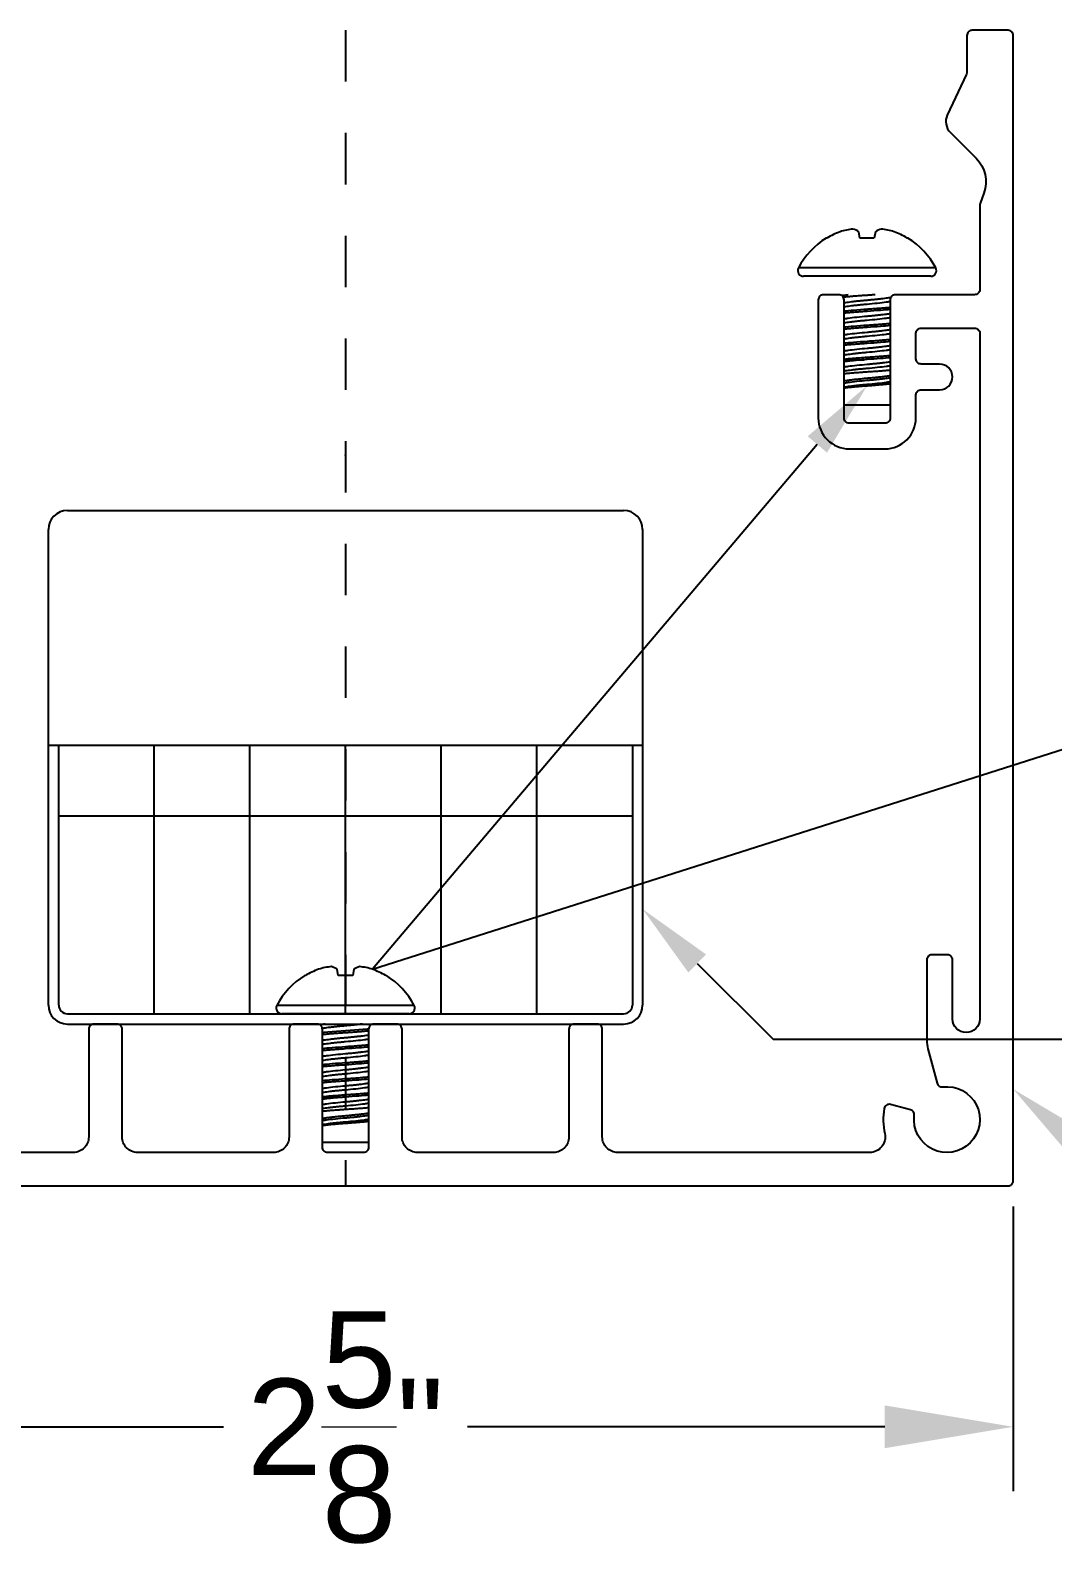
# Model space of a CAD drawing. Extents: x -2.16 to 4.91, y -0.7 to 3.49.
# Drawn here: x -0.614 to 1.377, y -0.697 to 2.25 of the extents above; entities that cross this region are included whole.
import ezdxf
from ezdxf import colors
from ezdxf.entities.mleader import LeaderData, LeaderLine
from ezdxf.math import Vec2, Vec3

# ---------------------------------------------------------------- set-up
doc = ezdxf.new("R2010")
doc.units = 0
doc.header["$LTSCALE"] = 0.5
doc.header["$MEASUREMENT"] = 0
doc.linetypes.add('PHANTOM', pattern=[0.5, 0.25, -0.05, 0.05, -0.05, 0.05, -0.05])
doc.layers.get('0').update_dxf_attribs({"color": 255, "linetype": 'CONTINUOUS'})
doc.layers.get('Defpoints').update_dxf_attribs({"linetype": 'CONTINUOUS'})
doc.layers.add('Construction', color=60, linetype='PHANTOM', plot=False)
doc.layers.add('CUST DWG', color=60, linetype='CONTINUOUS', lineweight=20)
for name, color, linetype in [('Driver', 210, 'CONTINUOUS'), ('FAB DWG', 221, 'CONTINUOUS'), ('Hardware', 242, 'CONTINUOUS'), ('Housing', 150, 'CONTINUOUS')]:
    doc.layers.add(name, color=color, linetype=linetype)
doc.styles.get("Standard").update_dxf_attribs({"font": 'arial.ttf'})
doc.dimstyles.get("Standard").update_dxf_attribs({"dimtxt": 0.18, "dimasz": 0.18, "dimexe": 0.18, "dimexo": 0.0625, "dimgap": 0.09, "dimtad": 0, "dimtih": 1, "dimtoh": 1, "dimdec": 4, "dimzin": 0, "dimdsep": 46, "dimtxsty": 'Standard', "dimcen": 0.09, "dimadec": 0, "dimazin": 0, "dimtfac": 1, "dimtdec": 4, "dimtofl": 0, "dimtmove": 0, "dimatfit": 3, "dimfxl": 1, "dimtolj": 1, "dimtzin": 0, "dimarcsym": 0})

# ---------------------------------------------------------------- blocks, each defined once
blk = doc.blocks.new('*D1')
at = {"layer": 'CUST DWG', "color": 0, "lineweight": -2, "transparency": 16777216}
for p, q in [((-1.3, -0.0398), (-1.3, -0.594)), ((1.3, -0.0398), (1.3, -0.594)), ((-1.05, -0.469), (-0.2378, -0.469)), ((1.05, -0.469), (0.2378, -0.469))]:
    blk.add_line(p, q, dxfattribs=at)
at = {"layer": 'CUST DWG', "color": 0, "transparency": 16777216}
for points in [[(-1.05, -0.4273), (-1.05, -0.5106), (-1.3, -0.469)], [(1.05, -0.4273), (1.05, -0.5106), (1.3, -0.469)]]:
    blk.add_solid(points, dxfattribs=at)
at = {"layer": 'Defpoints', "color": 0, "transparency": 16777216}
for p in [(-1.3, 0.0102), (1.3, 0.0102), (1.3, -0.469)]:
    blk.add_point(p, dxfattribs=at)
at = {"layer": 'CUST DWG', "color": 0, "transparency": 16777216, "insert": (0, -0.469), "char_height": 0.1875, "attachment_point": 5}
blk.add_mtext('\\A1;2{\\H1x;\\S5/8;}"', dxfattribs=at)

msp = doc.modelspace()

# ---------------------------------------------------------------- linework, layer by layer
at = {"ltscale": 0.5, "transparency": 16777216}
msp.add_point((0, 1.42267), dxfattribs=at)
at = {"layer": 'Construction', "ltscale": 0.5, "transparency": 16777216}
msp.add_line((0, 2.25025), (0, 0.00025), dxfattribs=at)
at = {"layer": 'Driver', "transparency": 16777216}
for p, q in [((-0.5415, 1.31525), (0.5415, 1.31525)), ((-0.5785, 0.35225), (-0.5785, 1.27825)), ((0.5785, 1.27825), (0.5785, 0.35225)), ((-0.5785, 0.85855), (0.5785, 0.85855)), ((-0.5585, 0.35225), (-0.5585, 0.85855)), ((-0.3724, 0.33525), (-0.3724, 0.85855)), ((-0.1862, 0.33525), (-0.1862, 0.85855)), ((0, 0.33525), (0, 0.85855)), ((0.1862, 0.33525), (0.1862, 0.85855)), ((0.3724, 0.33525), (0.3724, 0.85855)), ((0.5585, 0.85855), (0.5585, 0.35225)), ((-0.5585, 0.72055), (0.5585, 0.72055)), ((-0.5415, 0.33525), (0.5415, 0.33525)), ((-0.5415, 0.31525), (0.5415, 0.31525))]:
    msp.add_line(p, q, dxfattribs=at)
for centre, radius, start, end in [((-0.5415, 1.27825), 0.037, 90, 180), ((0.5415, 1.27825), 0.037, 0, 90), ((-0.5415, 0.35225), 0.037, 180, 270), ((-0.5415, 0.35225), 0.017, 180, 270), ((0.5415, 0.35225), 0.037, 270, 0), ((0.5415, 0.35225), 0.017, 270, 0)]:
    msp.add_arc(centre, radius, start, end, dxfattribs=at)
at = {"layer": 'Hardware', "linetype": 'Continuous', "lineweight": 25, "transparency": 16777216}
for p, q in [((1.00161, 1.84565), (0.99946, 1.85782)), ((1.03179, 1.85782), (1.02964, 1.84565)), ((0.93741, 1.84565), (0.93616, 1.84565)), ((1.02964, 1.84565), (1.00161, 1.84565)), ((1.09509, 1.84565), (1.09384, 1.84565)), ((1.14936, 1.78741), (0.88189, 1.78741)), ((1.13959, 1.77125), (0.89166, 1.77125)), ((0.97062, 1.60875), (1.00979, 1.60875)), ((0.97062, 1.52125), (1.06062, 1.52125)), ((-0.01402, 0.40965), (-0.01616, 0.42182)), ((0.01616, 0.42182), (0.01402, 0.40965)), ((-0.07822, 0.40965), (-0.07946, 0.40965)), ((0.01402, 0.40965), (-0.01402, 0.40965)), ((0.07946, 0.40965), (0.07822, 0.40965)), ((0.13374, 0.35141), (-0.13374, 0.35141)), ((0.12396, 0.33525), (-0.12396, 0.33525)), ((-0.045, 0.17275), (-0.00583, 0.17275)), ((-0.045, 0.08525), (0.045, 0.08525))]:
    msp.add_line(p, q, dxfattribs=at)
at = {"layer": 'Hardware', "linetype": 'Continuous', "lineweight": 25, "transparency": 16777216, "flags": 128}
for points in [[(0.979, 1.73525), (0.97346, 1.73474), (0.96661, 1.73407), (0.96555, 1.73395)], [(0.04501, 0.30562), (0.04216, 0.30534), (0.0345, 0.30465), (0.02622, 0.30395), (0.01755, 0.30328), (0.00874, 0.30263), (0, 0.30204), (-0.00874, 0.30145), (-0.01755, 0.30081), (-0.02622, 0.30013), (-0.0345, 0.29944), (-0.04216, 0.29874), (-0.045, 0.29846)]]:
    msp.add_lwpolyline(points, dxfattribs=at)
at = {"layer": 'Hardware', "linetype": 'Continuous', "lineweight": 25, "transparency": 16777216}
for centre, radius, start, end in [((1.01525, 1.71532), 0.15181, 110.1727, 120.84939), ((1.00142, 1.73741), 0.12642, 96.0768, 107.74085), ((0.97879, 1.82823), 0.0361, 55.05902, 75.15367), ((1.05246, 1.82823), 0.0361, 104.84633, 124.94098), ((1.02983, 1.73741), 0.12642, 72.25915, 83.9232), ((1.016, 1.71532), 0.15181, 59.15061, 69.8273), ((1.01562, 1.7172), 0.15105, 121.74209, 152.29992), ((1.01562, 1.7172), 0.15105, 27.70008, 58.25791), ((0.89166, 1.78228), 0.01104, 152.29992, 270), ((1.13959, 1.78228), 0.01104, 270, 27.70008), ((-0.00037, 0.27932), 0.15181, 110.1727, 120.84939), ((-0.0142, 0.30141), 0.12642, 96.0768, 107.74085), ((-0.03684, 0.39223), 0.0361, 55.05902, 75.15367), ((0.03684, 0.39223), 0.0361, 104.84633, 124.94098), ((0.0142, 0.30141), 0.12642, 72.25915, 83.9232), ((0.00037, 0.27932), 0.15181, 59.15061, 69.8273), ((0, 0.2812), 0.15105, 121.74209, 152.29992), ((0, 0.2812), 0.15105, 27.70008, 58.25791), ((-0.12396, 0.34628), 0.01104, 152.29992, 270), ((0.12396, 0.34628), 0.01104, 270, 27.70008)]:
    msp.add_arc(centre, radius, start, end, dxfattribs=at)
for points, knots in [([(1.03153, 1.73525), (1.02916, 1.73507), (1.02389, 1.73469), (1.01562, 1.73414), (1.00679, 1.73355), (0.99797, 1.7329), (0.9893, 1.73223), (0.98102, 1.73153), (0.97435, 1.73093), (0.97056, 1.73056), (0.96918, 1.73042)], [0.40924848, 0.40924848, 0.40924848, 0.40924848, 0.44153543, 0.48034854, 0.51916164, 0.55899839, 0.59954837, 0.64046472, 0.68138106, 0.70616109, 0.70616109, 0.70616109, 0.70616109]), ([(1.0617, 1.72976), (1.06139, 1.7297), (1.06001, 1.72944), (1.05715, 1.72899), (1.0524, 1.7283), (1.04645, 1.72753), (1.03933, 1.7267), (1.03163, 1.72587), (1.02366, 1.72508), (1.01562, 1.72437), (1.00759, 1.72366), (0.99962, 1.72287), (0.99192, 1.72205), (0.9848, 1.72121), (0.97852, 1.7204), (0.97387, 1.71972), (0.97147, 1.71933), (0.97062, 1.71918)], [0.10649482, 0.10649482, 0.10649482, 0.10649482, 0.11947315, 0.16216405, 0.20598935, 0.25957326, 0.31362556, 0.36744263, 0.4203392, 0.47169951, 0.52305982, 0.57595639, 0.62977346, 0.68382576, 0.73740967, 0.78985787, 0.82250496, 0.82250496, 0.82250496, 0.82250496]), ([(1.01562, 1.71656), (1.01297, 1.71632), (1.00759, 1.71584), (0.99962, 1.71506), (0.99192, 1.71423), (0.9848, 1.7134), (0.97852, 1.71258), (0.97387, 1.7119), (0.97148, 1.71152), (0.97062, 1.71137)], [0, 0, 0, 0, 0.10888429, 0.22102547, 0.33511811, 0.44970944, 0.56330778, 0.67449842, 0.74387232, 0.74387232, 0.74387232, 0.74387232]), ([(1.06062, 1.72175), (1.06011, 1.72166), (1.05957, 1.72157), (1.05717, 1.72118), (1.05504, 1.72086), (1.0478, 1.71987), (1.04184, 1.71916), (1.02899, 1.71778), (1.02214, 1.71712), (1.01562, 1.71656)], [0.33618841, 0.33618841, 0.33618841, 0.33618841, 0.375, 0.375, 0.5, 0.5, 0.75, 0.75, 1, 1, 1, 1]), ([(1.06062, 1.71036), (1.0597, 1.71027), (1.05637, 1.70995), (1.05023, 1.7094), (1.04195, 1.7087), (1.03328, 1.70803), (1.02446, 1.70738), (1.01855, 1.70699), (1.01562, 1.70679)], [0.58190165, 0.58190165, 0.58190165, 0.58190165, 0.6131397, 0.69187775, 0.7706158, 0.84864883, 0.92530935, 1, 1, 1, 1]), ([(1.01562, 1.70679), (1.007, 1.70623), (0.99792, 1.70557), (0.9826, 1.70433), (0.97619, 1.70376), (0.97062, 1.70322)], [0, 0, 0, 0, 0.25, 0.25, 0.44994078, 0.44994078, 0.44994078, 0.44994078]), ([(1.01562, 1.70289), (1.0127, 1.70269), (1.00679, 1.7023), (0.99797, 1.70165), (0.9893, 1.70098), (0.98102, 1.70028), (0.97488, 1.69973), (0.97155, 1.69941), (0.97062, 1.69931)], [0, 0, 0, 0, 0.07469065, 0.15135117, 0.2293842, 0.30812225, 0.3868603, 0.41809835, 0.41809835, 0.41809835, 0.41809835]), ([(1.01562, 1.69312), (1.00911, 1.69256), (1.00226, 1.6919), (0.98941, 1.69052), (0.98345, 1.68981), (0.97621, 1.68881), (0.97408, 1.6885), (0.97168, 1.68811), (0.97114, 1.68802), (0.97062, 1.68793)], [0, 0, 0, 0, 0.25, 0.25, 0.5, 0.5, 0.625, 0.625, 0.66381159, 0.66381159, 0.66381159, 0.66381159]), ([(1.01562, 1.68531), (1.01297, 1.68507), (1.00759, 1.68459), (0.99962, 1.68381), (0.99192, 1.68298), (0.9848, 1.68215), (0.97852, 1.68133), (0.97387, 1.68065), (0.97148, 1.68027), (0.97062, 1.68012)], [0, 0, 0, 0, 0.10888429, 0.22102547, 0.33511811, 0.44970944, 0.56330778, 0.67449842, 0.74387232, 0.74387232, 0.74387232, 0.74387232]), ([(1.06062, 1.70646), (1.05506, 1.70591), (1.04865, 1.70535), (1.03333, 1.70411), (1.02425, 1.70345), (1.01562, 1.70289)], [0.55005922, 0.55005922, 0.55005922, 0.55005922, 0.75, 0.75, 1, 1, 1, 1]), ([(1.06062, 1.69831), (1.05955, 1.69812), (1.0571, 1.69773), (1.0524, 1.69705), (1.04645, 1.69628), (1.03933, 1.69545), (1.03163, 1.69462), (1.02366, 1.69383), (1.01828, 1.69336), (1.01562, 1.69312)], [0.25621606, 0.25621606, 0.25621606, 0.25621606, 0.34378676, 0.43669614, 0.55029369, 0.66488422, 0.77897607, 0.89111647, 1, 1, 1, 1]), ([(1.06062, 1.6905), (1.06011, 1.69041), (1.05957, 1.69032), (1.05717, 1.68993), (1.05504, 1.68961), (1.0478, 1.68862), (1.04184, 1.68791), (1.02899, 1.68653), (1.02214, 1.68587), (1.01562, 1.68531)], [0.33618841, 0.33618841, 0.33618841, 0.33618841, 0.375, 0.375, 0.5, 0.5, 0.75, 0.75, 1, 1, 1, 1]), ([(1.01562, 1.67554), (1.007, 1.67498), (0.99792, 1.67432), (0.9826, 1.67308), (0.97619, 1.67251), (0.97062, 1.67197)], [0, 0, 0, 0, 0.25, 0.25, 0.44994078, 0.44994078, 0.44994078, 0.44994078]), ([(1.01562, 1.67164), (1.0127, 1.67144), (1.00679, 1.67105), (0.99797, 1.6704), (0.9893, 1.66973), (0.98102, 1.66903), (0.97488, 1.66848), (0.97155, 1.66816), (0.97062, 1.66806)], [0, 0, 0, 0, 0.07469065, 0.15135117, 0.2293842, 0.30812225, 0.3868603, 0.41809835, 0.41809835, 0.41809835, 0.41809835]), ([(1.01562, 1.66187), (1.00911, 1.66131), (1.00226, 1.66065), (0.98941, 1.65927), (0.98345, 1.65856), (0.97621, 1.65756), (0.97408, 1.65725), (0.97168, 1.65686), (0.97114, 1.65677), (0.97062, 1.65668)], [0, 0, 0, 0, 0.25, 0.25, 0.5, 0.5, 0.625, 0.625, 0.66381159, 0.66381159, 0.66381159, 0.66381159]), ([(1.01562, 1.65406), (1.01297, 1.65382), (1.00759, 1.65334), (0.99962, 1.65256), (0.99192, 1.65173), (0.9848, 1.6509), (0.97852, 1.65008), (0.97387, 1.6494), (0.97148, 1.64902), (0.97062, 1.64887)], [0, 0, 0, 0, 0.10888429, 0.22102547, 0.33511811, 0.44970944, 0.56330778, 0.67449842, 0.74387232, 0.74387232, 0.74387232, 0.74387232]), ([(1.06062, 1.67911), (1.0597, 1.67902), (1.05637, 1.6787), (1.05023, 1.67815), (1.04195, 1.67745), (1.03328, 1.67678), (1.02446, 1.67613), (1.01855, 1.67574), (1.01562, 1.67554)], [0.58190165, 0.58190165, 0.58190165, 0.58190165, 0.6131397, 0.69187775, 0.7706158, 0.84864883, 0.92530935, 1, 1, 1, 1]), ([(1.06062, 1.67521), (1.05506, 1.67466), (1.04865, 1.6741), (1.03333, 1.67286), (1.02425, 1.6722), (1.01562, 1.67164)], [0.55005922, 0.55005922, 0.55005922, 0.55005922, 0.75, 0.75, 1, 1, 1, 1]), ([(1.06062, 1.66706), (1.05955, 1.66687), (1.0571, 1.66648), (1.0524, 1.6658), (1.04645, 1.66503), (1.03933, 1.6642), (1.03163, 1.66337), (1.02366, 1.66258), (1.01828, 1.66211), (1.01562, 1.66187)], [0.25621606, 0.25621606, 0.25621606, 0.25621606, 0.34378676, 0.43669614, 0.55029369, 0.66488422, 0.77897607, 0.89111647, 1, 1, 1, 1]), ([(1.06062, 1.65925), (1.06011, 1.65916), (1.05957, 1.65907), (1.05717, 1.65868), (1.05504, 1.65836), (1.0478, 1.65737), (1.04184, 1.65666), (1.02899, 1.65528), (1.02214, 1.65462), (1.01562, 1.65406)], [0.33618841, 0.33618841, 0.33618841, 0.33618841, 0.375, 0.375, 0.5, 0.5, 0.75, 0.75, 1, 1, 1, 1]), ([(1.01562, 1.64429), (1.007, 1.64373), (0.99792, 1.64307), (0.9826, 1.64183), (0.97619, 1.64126), (0.97062, 1.64072)], [0, 0, 0, 0, 0.25, 0.25, 0.44994078, 0.44994078, 0.44994078, 0.44994078]), ([(1.01562, 1.64039), (1.0127, 1.64019), (1.00679, 1.6398), (0.99797, 1.63915), (0.9893, 1.63848), (0.98102, 1.63778), (0.97488, 1.63723), (0.97155, 1.63691), (0.97062, 1.63681)], [0, 0, 0, 0, 0.07469065, 0.15135117, 0.2293842, 0.30812225, 0.3868603, 0.41809835, 0.41809835, 0.41809835, 0.41809835]), ([(1.01562, 1.63062), (1.00911, 1.63006), (1.00226, 1.6294), (0.98941, 1.62802), (0.98345, 1.62731), (0.97621, 1.62631), (0.97408, 1.626), (0.97168, 1.62561), (0.97114, 1.62552), (0.97062, 1.62543)], [0, 0, 0, 0, 0.25, 0.25, 0.5, 0.5, 0.625, 0.625, 0.66381159, 0.66381159, 0.66381159, 0.66381159]), ([(1.01562, 1.62281), (1.01297, 1.62257), (1.00759, 1.62209), (0.99962, 1.62131), (0.99192, 1.62048), (0.9848, 1.61965), (0.97852, 1.61883), (0.97387, 1.61815), (0.97148, 1.61777), (0.97062, 1.61762)], [0, 0, 0, 0, 0.10888429, 0.22102547, 0.33511811, 0.44970944, 0.56330778, 0.67449842, 0.74387232, 0.74387232, 0.74387232, 0.74387232]), ([(1.06062, 1.64786), (1.0597, 1.64777), (1.05637, 1.64745), (1.05023, 1.6469), (1.04195, 1.6462), (1.03328, 1.64553), (1.02446, 1.64488), (1.01855, 1.64449), (1.01562, 1.64429)], [0.58190165, 0.58190165, 0.58190165, 0.58190165, 0.6131397, 0.69187775, 0.7706158, 0.84864883, 0.92530935, 1, 1, 1, 1]), ([(1.06062, 1.64396), (1.05506, 1.64341), (1.04865, 1.64285), (1.03333, 1.64161), (1.02425, 1.64095), (1.01562, 1.64039)], [0.55005922, 0.55005922, 0.55005922, 0.55005922, 0.75, 0.75, 1, 1, 1, 1]), ([(1.06062, 1.63581), (1.05955, 1.63562), (1.0571, 1.63523), (1.0524, 1.63455), (1.04645, 1.63378), (1.03933, 1.63295), (1.03163, 1.63212), (1.02366, 1.63133), (1.01828, 1.63086), (1.01562, 1.63062)], [0.25621606, 0.25621606, 0.25621606, 0.25621606, 0.34378676, 0.43669614, 0.55029369, 0.66488422, 0.77897607, 0.89111647, 1, 1, 1, 1]), ([(1.06062, 1.628), (1.06011, 1.62791), (1.05957, 1.62782), (1.05717, 1.62743), (1.05504, 1.62711), (1.0478, 1.62612), (1.04184, 1.62541), (1.02899, 1.62403), (1.02214, 1.62337), (1.01562, 1.62281)], [0.33618841, 0.33618841, 0.33618841, 0.33618841, 0.375, 0.375, 0.5, 0.5, 0.75, 0.75, 1, 1, 1, 1]), ([(1.01562, 1.61304), (1.00629, 1.61243), (0.99642, 1.61171), (0.98128, 1.61047), (0.97562, 1.60996), (0.97062, 1.60947)], [0, 0, 0, 0, 0.5, 0.5, 0.83165189, 0.83165189, 0.83165189, 0.83165189]), ([(1.00979, 1.60875), (1.00799, 1.6086), (1.00437, 1.6083), (0.999, 1.60783), (0.99369, 1.60735), (0.98847, 1.60685), (0.98342, 1.60634), (0.97853, 1.60583), (0.97427, 1.60535), (0.97169, 1.60505), (0.97062, 1.60492)], [0, 0, 0, 0, 0.04974812, 0.09949631, 0.15056814, 0.20164002, 0.25351964, 0.30539927, 0.35878298, 0.39858523, 0.39858523, 0.39858523, 0.39858523]), ([(1.01562, 1.59937), (1.00911, 1.59881), (1.00226, 1.59815), (0.98941, 1.59677), (0.98345, 1.59606), (0.97621, 1.59506), (0.97408, 1.59475), (0.97168, 1.59436), (0.97114, 1.59427), (0.97062, 1.59418)], [0, 0, 0, 0, 0.25, 0.25, 0.5, 0.5, 0.625, 0.625, 0.66381159, 0.66381159, 0.66381159, 0.66381159]), ([(1.01562, 1.59156), (1.01297, 1.59132), (1.00759, 1.59084), (0.99962, 1.59006), (0.99192, 1.58923), (0.9848, 1.5884), (0.97852, 1.58758), (0.97387, 1.5869), (0.97148, 1.58652), (0.97062, 1.58637)], [0, 0, 0, 0, 0.108892, 0.22104113, 0.33514185, 0.44974129, 0.56334768, 0.6745462, 0.74392519, 0.74392519, 0.74392519, 0.74392519]), ([(1.06062, 1.61661), (1.0597, 1.61652), (1.05637, 1.6162), (1.05023, 1.61565), (1.04195, 1.61495), (1.03328, 1.61428), (1.02446, 1.61363), (1.01855, 1.61324), (1.01562, 1.61304)], [0.58190165, 0.58190165, 0.58190165, 0.58190165, 0.6131397, 0.69187775, 0.7706158, 0.84864883, 0.92530935, 1, 1, 1, 1]), ([(1.06062, 1.61271), (1.05506, 1.61216), (1.04865, 1.6116), (1.03333, 1.61036), (1.02425, 1.6097), (1.01562, 1.60914)], [0.55005922, 0.55005922, 0.55005922, 0.55005922, 0.75, 0.75, 1, 1, 1, 1]), ([(1.06062, 1.60456), (1.05955, 1.60437), (1.0571, 1.60398), (1.0524, 1.6033), (1.04645, 1.60253), (1.03933, 1.6017), (1.03163, 1.60087), (1.02366, 1.60008), (1.01828, 1.59961), (1.01562, 1.59937)], [0.25621606, 0.25621606, 0.25621606, 0.25621606, 0.34378676, 0.43669614, 0.55029369, 0.66488422, 0.77897607, 0.89111647, 1, 1, 1, 1]), ([(1.06062, 1.59675), (1.06011, 1.59666), (1.05957, 1.59657), (1.05717, 1.59618), (1.05504, 1.59586), (1.0478, 1.59487), (1.04184, 1.59416), (1.02899, 1.59278), (1.02214, 1.59212), (1.01562, 1.59156)], [0.33618841, 0.33618841, 0.33618841, 0.33618841, 0.375, 0.375, 0.5, 0.5, 0.75, 0.75, 1, 1, 1, 1]), ([(0.97062, 1.58179), (0.97169, 1.5819), (0.97402, 1.58214), (0.97788, 1.5825), (0.98212, 1.58288), (0.98658, 1.58326), (0.99127, 1.58364), (0.99619, 1.58402), (1.0019, 1.58443), (1.00839, 1.58488), (1.0132, 1.58519), (1.01562, 1.58534)], [0.47841806, 0.47841806, 0.47841806, 0.47841806, 0.52699168, 0.58115929, 0.63532691, 0.68861975, 0.74191258, 0.79675308, 0.85159355, 0.92529749, 1, 1, 1, 1]), ([(1.01562, 1.57236), (1.014, 1.57222), (1.01074, 1.57192), (1.00585, 1.57145), (1.001, 1.57096), (0.99627, 1.57045), (0.99172, 1.56994), (0.98736, 1.56943), (0.98316, 1.56891), (0.97921, 1.56838), (0.97557, 1.56787), (0.97275, 1.56745), (0.97117, 1.5672), (0.97062, 1.56711)], [0, 0, 0, 0, 0.04868219, 0.09736448, 0.14745941, 0.19755443, 0.24627158, 0.29498877, 0.34511525, 0.39524173, 0.44405784, 0.4928739, 0.51931154, 0.51931154, 0.51931154, 0.51931154]), ([(1.01562, 1.56812), (1.00911, 1.56756), (1.00226, 1.5669), (0.98941, 1.56552), (0.98345, 1.56481), (0.97621, 1.56381), (0.97408, 1.5635), (0.97168, 1.56311), (0.97114, 1.56302), (0.97062, 1.56293)], [0, 0, 0, 0, 0.25, 0.25, 0.5, 0.5, 0.625, 0.625, 0.66381159, 0.66381159, 0.66381159, 0.66381159]), ([(1.01562, 1.58534), (1.01739, 1.58546), (1.02091, 1.58568), (1.02622, 1.58603), (1.0315, 1.5864), (1.03669, 1.58677), (1.04168, 1.58715), (1.04649, 1.58753), (1.05114, 1.58792), (1.05554, 1.5883), (1.05864, 1.58858), (1.06028, 1.58873), (1.06062, 1.58877)], [0, 0, 0, 0, 0.04842789, 0.09685583, 0.14668985, 0.1965239, 0.24496897, 0.29341405, 0.34326421, 0.39311436, 0.44159715, 0.45490075, 0.45490075, 0.45490075, 0.45490075]), ([(1.06062, 1.57731), (1.05953, 1.57716), (1.05719, 1.57684), (1.05337, 1.57635), (1.04918, 1.57584), (1.04471, 1.57531), (1.04004, 1.57479), (1.03526, 1.57427), (1.03035, 1.57377), (1.0253, 1.57326), (1.02036, 1.57279), (1.01713, 1.5725), (1.01562, 1.57236)], [0.47364794, 0.47364794, 0.47364794, 0.47364794, 0.52338167, 0.57634471, 0.62930781, 0.68381802, 0.73832823, 0.79115496, 0.84398164, 0.89834496, 0.95270818, 1, 1, 1, 1]), ([(1.06062, 1.57331), (1.05955, 1.57312), (1.0571, 1.57273), (1.0524, 1.57205), (1.04645, 1.57128), (1.03933, 1.57045), (1.03163, 1.56962), (1.02366, 1.56883), (1.01828, 1.56836), (1.01562, 1.56812)], [0.25621606, 0.25621606, 0.25621606, 0.25621606, 0.34378676, 0.43669614, 0.55029369, 0.66488422, 0.77897607, 0.89111647, 1, 1, 1, 1]), ([(1.06062, 1.5655), (1.06011, 1.56541), (1.05957, 1.56532), (1.05717, 1.56493), (1.05504, 1.56461), (1.0478, 1.56362), (1.04184, 1.56291), (1.02899, 1.56153), (1.02214, 1.56087), (1.01562, 1.56031)], [0.33618841, 0.33618841, 0.33618841, 0.33618841, 0.375, 0.375, 0.5, 0.5, 0.75, 0.75, 1, 1, 1, 1]), ([(1.01562, 1.55821), (1.01719, 1.55832), (1.02032, 1.55855), (1.02503, 1.5589), (1.02973, 1.55927), (1.03433, 1.55964), (1.03877, 1.56002), (1.04305, 1.5604), (1.04718, 1.56079), (1.05109, 1.56117), (1.05472, 1.56154), (1.05789, 1.56188), (1.05979, 1.5621), (1.06062, 1.5622)], [0, 0, 0, 0, 0.04794539, 0.09589085, 0.14522835, 0.19456589, 0.24252944, 0.290493, 0.3398471, 0.38920119, 0.43721148, 0.48522174, 0.52633877, 0.52633877, 0.52633877, 0.52633877]), ([(1.01562, 1.56031), (1.01297, 1.56007), (1.00759, 1.55959), (0.99962, 1.55881), (0.99192, 1.55798), (0.9848, 1.55715), (0.97852, 1.55633), (0.97387, 1.55565), (0.97148, 1.55527), (0.97062, 1.55512)], [0, 0, 0, 0, 0.10889728, 0.22105186, 0.33515812, 0.44976312, 0.56337503, 0.67457894, 0.74396143, 0.74396143, 0.74396143, 0.74396143]), ([(0.97062, 1.554), (0.97097, 1.55405), (0.9722, 1.55421), (0.97445, 1.5545), (0.97755, 1.55486), (0.98093, 1.55523), (0.98459, 1.55561), (0.98849, 1.55599), (0.99256, 1.55637), (0.99682, 1.55675), (1.00127, 1.55712), (1.00592, 1.55749), (1.01071, 1.55786), (1.01398, 1.55809), (1.01562, 1.55821)], [0.37965033, 0.37965033, 0.37965033, 0.37965033, 0.401502, 0.45519341, 0.50803302, 0.56087267, 0.61521597, 0.66955928, 0.72292292, 0.77628654, 0.83120078, 0.88611496, 0.94283248, 1, 1, 1, 1]), ([(-0.03982, 0.31525), (-0.04067, 0.31512), (-0.0431, 0.31476), (-0.0465, 0.3142), (-0.0485, 0.31372), (-0.04933, 0.31348)], [0.76443536, 0.76443536, 0.76443536, 0.76443536, 0.78985787, 0.84081538, 0.89004167, 0.89004167, 0.89004167, 0.89004167]), ([(0.03293, 0.31525), (0.0322, 0.31515), (0.02926, 0.31478), (0.0237, 0.31413), (0.016, 0.31331), (0.00804, 0.31252), (0, 0.31181), (-0.00804, 0.31109), (-0.016, 0.31031), (-0.0237, 0.30948), (-0.03083, 0.30865), (-0.03711, 0.30783), (-0.0418, 0.30715), (-0.04422, 0.30676), (-0.04509, 0.3066)], [0.29818779, 0.29818779, 0.29818779, 0.29818779, 0.31623064, 0.37027874, 0.42409163, 0.47698409, 0.52834041, 0.57969673, 0.63258919, 0.68640208, 0.74045018, 0.79402993, 0.84647406, 0.88038451, 0.88038451, 0.88038451, 0.88038451]), ([(0.045, 0.30171), (0.04407, 0.30162), (0.04074, 0.3013), (0.0346, 0.30074), (0.02633, 0.30005), (0.01766, 0.29937), (0.00884, 0.29873), (0, 0.29814), (-0.00884, 0.29755), (-0.01766, 0.2969), (-0.02633, 0.29623), (-0.0346, 0.29553), (-0.04074, 0.29498), (-0.04407, 0.29466), (-0.045, 0.29456)], [0.26308298, 0.26308298, 0.26308298, 0.26308298, 0.27931602, 0.32023236, 0.3611487, 0.40169868, 0.44153543, 0.48034854, 0.51916164, 0.55899839, 0.59954837, 0.64046472, 0.68138106, 0.69761396, 0.69761396, 0.69761396, 0.69761396]), ([(0.045, 0.29356), (0.04393, 0.29337), (0.04148, 0.29298), (0.03677, 0.2923), (0.03083, 0.29153), (0.0237, 0.2907), (0.016, 0.28987), (0.00804, 0.28908), (0, 0.28837), (-0.00804, 0.28766), (-0.016, 0.28687), (-0.0237, 0.28605), (-0.03083, 0.28521), (-0.03711, 0.2844), (-0.04175, 0.28372), (-0.04415, 0.28333), (-0.045, 0.28318)], [0.12085699, 0.12085699, 0.12085699, 0.12085699, 0.16216405, 0.20598935, 0.25957326, 0.31362556, 0.36744263, 0.4203392, 0.47169951, 0.52305982, 0.57595639, 0.62977346, 0.68382576, 0.73740967, 0.78985787, 0.82250496, 0.82250496, 0.82250496, 0.82250496]), ([(0, 0.28056), (-0.00265, 0.28032), (-0.00804, 0.27984), (-0.016, 0.27906), (-0.0237, 0.27823), (-0.03083, 0.2774), (-0.03711, 0.27658), (-0.04176, 0.2759), (-0.04415, 0.27552), (-0.045, 0.27537)], [0, 0, 0, 0, 0.10888429, 0.22102547, 0.33511811, 0.44970944, 0.56330778, 0.67449842, 0.74387232, 0.74387232, 0.74387232, 0.74387232]), ([(0, 0.27079), (-0.00862, 0.27023), (-0.01771, 0.26957), (-0.03303, 0.26833), (-0.03944, 0.26776), (-0.045, 0.26722)], [0, 0, 0, 0, 0.25, 0.25, 0.44994078, 0.44994078, 0.44994078, 0.44994078]), ([(0, 0.26689), (-0.00292, 0.26669), (-0.00884, 0.2663), (-0.01766, 0.26565), (-0.02633, 0.26498), (-0.0346, 0.26428), (-0.04074, 0.26373), (-0.04407, 0.26341), (-0.045, 0.26331)], [0, 0, 0, 0, 0.07469065, 0.15135117, 0.2293842, 0.30812225, 0.3868603, 0.41809835, 0.41809835, 0.41809835, 0.41809835]), ([(0.045, 0.28575), (0.04449, 0.28566), (0.04395, 0.28557), (0.04155, 0.28518), (0.03941, 0.28486), (0.03217, 0.28387), (0.02622, 0.28316), (0.01337, 0.28178), (0.00651, 0.28112), (0, 0.28056)], [0.33618841, 0.33618841, 0.33618841, 0.33618841, 0.375, 0.375, 0.5, 0.5, 0.75, 0.75, 1, 1, 1, 1]), ([(0.045, 0.27436), (0.04407, 0.27427), (0.04074, 0.27395), (0.0346, 0.2734), (0.02633, 0.2727), (0.01766, 0.27203), (0.00884, 0.27138), (0.00292, 0.27099), (0, 0.27079)], [0.58190165, 0.58190165, 0.58190165, 0.58190165, 0.6131397, 0.69187775, 0.7706158, 0.84864883, 0.92530935, 1, 1, 1, 1]), ([(0.045, 0.27046), (0.03944, 0.26991), (0.03303, 0.26935), (0.01771, 0.26811), (0.00863, 0.26745), (0, 0.26689)], [0.55005922, 0.55005922, 0.55005922, 0.55005922, 0.75, 0.75, 1, 1, 1, 1]), ([(0, 0.25712), (-0.00651, 0.25656), (-0.01337, 0.2559), (-0.02622, 0.25452), (-0.03217, 0.25381), (-0.03941, 0.25281), (-0.04155, 0.2525), (-0.04395, 0.25211), (-0.04449, 0.25202), (-0.045, 0.25193)], [0, 0, 0, 0, 0.25, 0.25, 0.5, 0.5, 0.625, 0.625, 0.66381159, 0.66381159, 0.66381159, 0.66381159]), ([(0, 0.24931), (-0.00265, 0.24907), (-0.00804, 0.24859), (-0.016, 0.24781), (-0.0237, 0.24698), (-0.03083, 0.24615), (-0.03711, 0.24533), (-0.04176, 0.24465), (-0.04415, 0.24427), (-0.045, 0.24412)], [0, 0, 0, 0, 0.10888429, 0.22102547, 0.33511811, 0.44970944, 0.56330778, 0.67449842, 0.74387232, 0.74387232, 0.74387232, 0.74387232]), ([(0, 0.23954), (-0.00862, 0.23898), (-0.01771, 0.23832), (-0.03303, 0.23708), (-0.03944, 0.23651), (-0.045, 0.23597)], [0, 0, 0, 0, 0.25, 0.25, 0.44994078, 0.44994078, 0.44994078, 0.44994078]), ([(0.045, 0.26231), (0.04393, 0.26212), (0.04148, 0.26173), (0.03677, 0.26105), (0.03083, 0.26028), (0.0237, 0.25945), (0.016, 0.25862), (0.00804, 0.25783), (0.00265, 0.25736), (0, 0.25712)], [0.25621606, 0.25621606, 0.25621606, 0.25621606, 0.34378676, 0.43669614, 0.55029369, 0.66488422, 0.77897607, 0.89111647, 1, 1, 1, 1]), ([(0.045, 0.2545), (0.04449, 0.25441), (0.04395, 0.25432), (0.04155, 0.25393), (0.03941, 0.25361), (0.03217, 0.25262), (0.02622, 0.25191), (0.01337, 0.25053), (0.00651, 0.24987), (0, 0.24931)], [0.33618841, 0.33618841, 0.33618841, 0.33618841, 0.375, 0.375, 0.5, 0.5, 0.75, 0.75, 1, 1, 1, 1]), ([(0.045, 0.24311), (0.04407, 0.24302), (0.04074, 0.2427), (0.0346, 0.24215), (0.02633, 0.24145), (0.01766, 0.24078), (0.00884, 0.24013), (0.00292, 0.23974), (0, 0.23954)], [0.58190165, 0.58190165, 0.58190165, 0.58190165, 0.6131397, 0.69187775, 0.7706158, 0.84864883, 0.92530935, 1, 1, 1, 1]), ([(0.045, 0.23921), (0.03944, 0.23866), (0.03303, 0.2381), (0.01771, 0.23686), (0.00863, 0.2362), (0, 0.23564)], [0.55005922, 0.55005922, 0.55005922, 0.55005922, 0.75, 0.75, 1, 1, 1, 1]), ([(0, 0.23564), (-0.00292, 0.23544), (-0.00884, 0.23505), (-0.01766, 0.2344), (-0.02633, 0.23373), (-0.0346, 0.23303), (-0.04074, 0.23248), (-0.04407, 0.23216), (-0.045, 0.23206)], [0, 0, 0, 0, 0.07469065, 0.15135117, 0.2293842, 0.30812225, 0.3868603, 0.41809835, 0.41809835, 0.41809835, 0.41809835]), ([(0, 0.22587), (-0.00651, 0.22531), (-0.01337, 0.22465), (-0.02622, 0.22327), (-0.03217, 0.22256), (-0.03941, 0.22156), (-0.04155, 0.22125), (-0.04395, 0.22086), (-0.04449, 0.22077), (-0.045, 0.22068)], [0, 0, 0, 0, 0.25, 0.25, 0.5, 0.5, 0.625, 0.625, 0.66381159, 0.66381159, 0.66381159, 0.66381159]), ([(0, 0.21806), (-0.00265, 0.21782), (-0.00804, 0.21734), (-0.016, 0.21656), (-0.0237, 0.21573), (-0.03083, 0.2149), (-0.03711, 0.21408), (-0.04176, 0.2134), (-0.04415, 0.21302), (-0.045, 0.21287)], [0, 0, 0, 0, 0.10888429, 0.22102547, 0.33511811, 0.44970944, 0.56330778, 0.67449842, 0.74387232, 0.74387232, 0.74387232, 0.74387232]), ([(0, 0.20829), (-0.00862, 0.20773), (-0.01771, 0.20707), (-0.03303, 0.20583), (-0.03944, 0.20526), (-0.045, 0.20472)], [0, 0, 0, 0, 0.25, 0.25, 0.44994078, 0.44994078, 0.44994078, 0.44994078]), ([(0.045, 0.23106), (0.04393, 0.23087), (0.04148, 0.23048), (0.03677, 0.2298), (0.03083, 0.22903), (0.0237, 0.2282), (0.016, 0.22737), (0.00804, 0.22658), (0.00265, 0.22611), (0, 0.22587)], [0.25621606, 0.25621606, 0.25621606, 0.25621606, 0.34378676, 0.43669614, 0.55029369, 0.66488422, 0.77897607, 0.89111647, 1, 1, 1, 1]), ([(0.045, 0.22325), (0.04449, 0.22316), (0.04395, 0.22307), (0.04155, 0.22268), (0.03941, 0.22236), (0.03217, 0.22137), (0.02622, 0.22066), (0.01337, 0.21928), (0.00651, 0.21862), (0, 0.21806)], [0.33618841, 0.33618841, 0.33618841, 0.33618841, 0.375, 0.375, 0.5, 0.5, 0.75, 0.75, 1, 1, 1, 1]), ([(0.045, 0.21186), (0.04407, 0.21177), (0.04074, 0.21145), (0.0346, 0.2109), (0.02633, 0.2102), (0.01766, 0.20953), (0.00884, 0.20888), (0.00292, 0.20849), (0, 0.20829)], [0.58190165, 0.58190165, 0.58190165, 0.58190165, 0.6131397, 0.69187775, 0.7706158, 0.84864883, 0.92530935, 1, 1, 1, 1]), ([(0.045, 0.20796), (0.03944, 0.20741), (0.03303, 0.20685), (0.01771, 0.20561), (0.00863, 0.20495), (0, 0.20439)], [0.55005922, 0.55005922, 0.55005922, 0.55005922, 0.75, 0.75, 1, 1, 1, 1]), ([(0, 0.20439), (-0.00292, 0.20419), (-0.00884, 0.2038), (-0.01766, 0.20315), (-0.02633, 0.20248), (-0.0346, 0.20178), (-0.04074, 0.20123), (-0.04407, 0.20091), (-0.045, 0.20081)], [0, 0, 0, 0, 0.07469065, 0.15135117, 0.2293842, 0.30812225, 0.3868603, 0.41809835, 0.41809835, 0.41809835, 0.41809835]), ([(0, 0.19462), (-0.00651, 0.19406), (-0.01337, 0.1934), (-0.02622, 0.19202), (-0.03217, 0.19131), (-0.03941, 0.19031), (-0.04155, 0.19), (-0.04395, 0.18961), (-0.04449, 0.18952), (-0.045, 0.18943)], [0, 0, 0, 0, 0.25, 0.25, 0.5, 0.5, 0.625, 0.625, 0.66381159, 0.66381159, 0.66381159, 0.66381159]), ([(0, 0.18681), (-0.00265, 0.18657), (-0.00804, 0.18609), (-0.016, 0.18531), (-0.0237, 0.18448), (-0.03083, 0.18365), (-0.03711, 0.18283), (-0.04176, 0.18215), (-0.04415, 0.18177), (-0.045, 0.18162)], [0, 0, 0, 0, 0.10888429, 0.22102547, 0.33511811, 0.44970944, 0.56330778, 0.67449842, 0.74387232, 0.74387232, 0.74387232, 0.74387232]), ([(0, 0.17704), (-0.00933, 0.17643), (-0.01921, 0.17571), (-0.03435, 0.17447), (-0.04001, 0.17396), (-0.045, 0.17347)], [0, 0, 0, 0, 0.5, 0.5, 0.83165189, 0.83165189, 0.83165189, 0.83165189]), ([(0.045, 0.19981), (0.04393, 0.19962), (0.04148, 0.19923), (0.03677, 0.19855), (0.03083, 0.19778), (0.0237, 0.19695), (0.016, 0.19612), (0.00804, 0.19533), (0.00265, 0.19486), (0, 0.19462)], [0.25621606, 0.25621606, 0.25621606, 0.25621606, 0.34378676, 0.43669614, 0.55029369, 0.66488422, 0.77897607, 0.89111647, 1, 1, 1, 1]), ([(0.045, 0.192), (0.04449, 0.19191), (0.04395, 0.19182), (0.04155, 0.19143), (0.03941, 0.19111), (0.03217, 0.19012), (0.02622, 0.18941), (0.01337, 0.18803), (0.00651, 0.18737), (0, 0.18681)], [0.33618841, 0.33618841, 0.33618841, 0.33618841, 0.375, 0.375, 0.5, 0.5, 0.75, 0.75, 1, 1, 1, 1]), ([(0.045, 0.18061), (0.04407, 0.18052), (0.04074, 0.1802), (0.0346, 0.17965), (0.02633, 0.17895), (0.01766, 0.17828), (0.00884, 0.17763), (0.00292, 0.17724), (0, 0.17704)], [0.58190165, 0.58190165, 0.58190165, 0.58190165, 0.6131397, 0.69187775, 0.7706158, 0.84864883, 0.92530935, 1, 1, 1, 1]), ([(-0.00583, 0.17275), (-0.00764, 0.1726), (-0.01125, 0.1723), (-0.01663, 0.17183), (-0.02193, 0.17135), (-0.02715, 0.17085), (-0.0322, 0.17034), (-0.03709, 0.16983), (-0.04135, 0.16935), (-0.04393, 0.16905), (-0.045, 0.16892)], [0, 0, 0, 0, 0.04974812, 0.09949631, 0.15056814, 0.20164002, 0.25351964, 0.30539927, 0.35878298, 0.39858523, 0.39858523, 0.39858523, 0.39858523]), ([(0, 0.16337), (-0.00651, 0.16281), (-0.01337, 0.16215), (-0.02622, 0.16077), (-0.03217, 0.16006), (-0.03941, 0.15906), (-0.04155, 0.15875), (-0.04395, 0.15836), (-0.04449, 0.15827), (-0.045, 0.15818)], [0, 0, 0, 0, 0.25, 0.25, 0.5, 0.5, 0.625, 0.625, 0.66381159, 0.66381159, 0.66381159, 0.66381159]), ([(0, 0.15556), (-0.00265, 0.15532), (-0.00804, 0.15484), (-0.016, 0.15406), (-0.0237, 0.15323), (-0.03083, 0.1524), (-0.03711, 0.15158), (-0.04176, 0.1509), (-0.04415, 0.15052), (-0.045, 0.15037)], [0, 0, 0, 0, 0.108892, 0.22104113, 0.33514185, 0.44974129, 0.56334768, 0.6745462, 0.74392519, 0.74392519, 0.74392519, 0.74392519]), ([(-0.045, 0.14579), (-0.04394, 0.1459), (-0.0416, 0.14614), (-0.03775, 0.1465), (-0.03351, 0.14688), (-0.02904, 0.14726), (-0.02435, 0.14764), (-0.01943, 0.14802), (-0.01373, 0.14843), (-0.00724, 0.14888), (-0.00242, 0.14919), (0, 0.14934)], [0.47841806, 0.47841806, 0.47841806, 0.47841806, 0.52699168, 0.58115929, 0.63532691, 0.68861975, 0.74191258, 0.79675308, 0.85159355, 0.92529749, 1, 1, 1, 1]), ([(0.045, 0.17671), (0.03944, 0.17616), (0.03303, 0.1756), (0.01771, 0.17436), (0.00863, 0.1737), (0, 0.17314)], [0.55005922, 0.55005922, 0.55005922, 0.55005922, 0.75, 0.75, 1, 1, 1, 1]), ([(0.045, 0.16856), (0.04393, 0.16837), (0.04148, 0.16798), (0.03677, 0.1673), (0.03083, 0.16653), (0.0237, 0.1657), (0.016, 0.16487), (0.00804, 0.16408), (0.00265, 0.16361), (0, 0.16337)], [0.25621606, 0.25621606, 0.25621606, 0.25621606, 0.34378676, 0.43669614, 0.55029369, 0.66488422, 0.77897607, 0.89111647, 1, 1, 1, 1]), ([(0.045, 0.16075), (0.04449, 0.16066), (0.04395, 0.16057), (0.04155, 0.16018), (0.03941, 0.15986), (0.03217, 0.15887), (0.02622, 0.15816), (0.01337, 0.15678), (0.00651, 0.15612), (0, 0.15556)], [0.33618841, 0.33618841, 0.33618841, 0.33618841, 0.375, 0.375, 0.5, 0.5, 0.75, 0.75, 1, 1, 1, 1]), ([(0, 0.14934), (0.00176, 0.14946), (0.00528, 0.14968), (0.01059, 0.15003), (0.01588, 0.1504), (0.02106, 0.15077), (0.02605, 0.15115), (0.03087, 0.15153), (0.03551, 0.15192), (0.03991, 0.1523), (0.04301, 0.15258), (0.04465, 0.15273), (0.045, 0.15277)], [0, 0, 0, 0, 0.04842789, 0.09685583, 0.14668985, 0.1965239, 0.24496897, 0.29341405, 0.34326421, 0.39311436, 0.44159715, 0.45490075, 0.45490075, 0.45490075, 0.45490075]), ([(0, 0.13636), (-0.00163, 0.13622), (-0.00489, 0.13592), (-0.00977, 0.13545), (-0.01462, 0.13496), (-0.01936, 0.13445), (-0.0239, 0.13394), (-0.02827, 0.13343), (-0.03246, 0.13291), (-0.03641, 0.13238), (-0.04006, 0.13187), (-0.04287, 0.13145), (-0.04446, 0.1312), (-0.045, 0.13111)], [0, 0, 0, 0, 0.04868219, 0.09736448, 0.14745941, 0.19755443, 0.24627158, 0.29498877, 0.34511525, 0.39524173, 0.44405784, 0.4928739, 0.51931154, 0.51931154, 0.51931154, 0.51931154]), ([(0, 0.13212), (-0.00651, 0.13156), (-0.01337, 0.1309), (-0.02622, 0.12952), (-0.03217, 0.12881), (-0.03941, 0.12781), (-0.04155, 0.1275), (-0.04395, 0.12711), (-0.04449, 0.12702), (-0.045, 0.12693)], [0, 0, 0, 0, 0.25, 0.25, 0.5, 0.5, 0.625, 0.625, 0.66381159, 0.66381159, 0.66381159, 0.66381159]), ([(0, 0.12431), (-0.00265, 0.12407), (-0.00804, 0.12359), (-0.016, 0.12281), (-0.0237, 0.12198), (-0.03083, 0.12115), (-0.03711, 0.12033), (-0.04176, 0.11965), (-0.04415, 0.11927), (-0.045, 0.11912)], [0, 0, 0, 0, 0.10889728, 0.22105186, 0.33515812, 0.44976312, 0.56337503, 0.67457894, 0.74396143, 0.74396143, 0.74396143, 0.74396143]), ([(-0.045, 0.118), (-0.04465, 0.11805), (-0.04343, 0.11821), (-0.04117, 0.1185), (-0.03808, 0.11886), (-0.0347, 0.11923), (-0.03104, 0.11961), (-0.02714, 0.11999), (-0.02306, 0.12037), (-0.0188, 0.12075), (-0.01436, 0.12112), (-0.00971, 0.12149), (-0.00491, 0.12186), (-0.00164, 0.12209), (0, 0.12221)], [0.37965033, 0.37965033, 0.37965033, 0.37965033, 0.401502, 0.45519341, 0.50803302, 0.56087267, 0.61521597, 0.66955928, 0.72292292, 0.77628654, 0.83120078, 0.88611496, 0.94283248, 1, 1, 1, 1]), ([(0.045, 0.14131), (0.04391, 0.14116), (0.04157, 0.14084), (0.03775, 0.14035), (0.03355, 0.13984), (0.02908, 0.13931), (0.02442, 0.13879), (0.01963, 0.13827), (0.01473, 0.13777), (0.00967, 0.13726), (0.00473, 0.13679), (0.0015, 0.1365), (0, 0.13636)], [0.47364794, 0.47364794, 0.47364794, 0.47364794, 0.52338167, 0.57634471, 0.62930781, 0.68381802, 0.73832823, 0.79115496, 0.84398164, 0.89834496, 0.95270818, 1, 1, 1, 1]), ([(0.045, 0.13731), (0.04393, 0.13712), (0.04148, 0.13673), (0.03677, 0.13605), (0.03083, 0.13528), (0.0237, 0.13445), (0.016, 0.13362), (0.00804, 0.13283), (0.00265, 0.13236), (0, 0.13212)], [0.25621606, 0.25621606, 0.25621606, 0.25621606, 0.34378676, 0.43669614, 0.55029369, 0.66488422, 0.77897607, 0.89111647, 1, 1, 1, 1]), ([(0.045, 0.1295), (0.04449, 0.12941), (0.04395, 0.12932), (0.04155, 0.12893), (0.03941, 0.12861), (0.03217, 0.12762), (0.02622, 0.12691), (0.01337, 0.12553), (0.00651, 0.12487), (0, 0.12431)], [0.33618841, 0.33618841, 0.33618841, 0.33618841, 0.375, 0.375, 0.5, 0.5, 0.75, 0.75, 1, 1, 1, 1]), ([(0, 0.12221), (0.00156, 0.12232), (0.00469, 0.12255), (0.00941, 0.1229), (0.0141, 0.12327), (0.01871, 0.12364), (0.02314, 0.12402), (0.02742, 0.1244), (0.03155, 0.12479), (0.03546, 0.12517), (0.03909, 0.12554), (0.04227, 0.12588), (0.04416, 0.1261), (0.045, 0.1262)], [0, 0, 0, 0, 0.04794539, 0.09589085, 0.14522835, 0.19456589, 0.24252944, 0.290493, 0.3398471, 0.38920119, 0.43721148, 0.48522174, 0.52633877, 0.52633877, 0.52633877, 0.52633877])]:
    msp.add_open_spline(points, degree=3, knots=knots, dxfattribs=at)
for points in [[(1.01562, 1.60914), (1.0137, 1.60901), (1.01175, 1.60888), (1.00979, 1.60875)], [(0, 0.17314), (-0.00193, 0.17301), (-0.00387, 0.17288), (-0.00583, 0.17275)]]:
    msp.add_open_spline(points, degree=3, dxfattribs=at)
at = {"layer": 'Housing', "lineweight": 25, "transparency": 16777216}
msp.add_lwpolyline([(-1.29, -0.00003), (1.29, 0.00003, 0.4142136), (1.3, 0.01003), (1.3, 2.24003, 0.4142136), (1.29, 2.25025), (1.22, 2.25025, 0.4142136), (1.21, 2.24025), (1.21, 2.16926, -0.1095178), (1.20906, 2.16504), (1.17178, 2.08508, 0.3152988), (1.17776, 2.05119), (1.22772, 2.00123, -0.2914734), (1.24284, 1.93304), (1.2356, 1.91316, 0.0874887), (1.235, 1.90974), (1.235, 1.74525, -0.4142136), (1.225, 1.73525), (1.07062, 1.73525, 0.4142136), (1.06062, 1.72525), (1.06062, 1.49525, -0.4142136), (1.05062, 1.48525), (0.98062, 1.48525, -0.4142136), (0.97062, 1.49525), (0.97062, 1.72525, 0.4142136), (0.96062, 1.73525), (0.93062, 1.73525, 0.4142136), (0.92062, 1.72525), (0.92062, 1.49525, 0.4142136), (0.98062, 1.43525), (1.05062, 1.43525, 0.4142136), (1.11062, 1.49525), (1.11062, 1.54025, -0.4142136), (1.12063, 1.55025), (1.15687, 1.55025, 1), (1.15687, 1.60025), (1.12063, 1.60025, -0.4142136), (1.11062, 1.61025), (1.11062, 1.66025, -0.4142136), (1.12063, 1.67025), (1.225, 1.67025, -0.4142136), (1.235, 1.66025), (1.235, 0.32521, -1), (1.18187, 0.32521), (1.18187, 0.44021, 0.4142136), (1.17188, 0.45021), (1.14188, 0.45021, 0.4142136), (1.13188, 0.44021), (1.13188, 0.28382, 0.0655435), (1.13409, 0.267), (1.15202, 0.20007, 0.3750467), (1.16294, 0.19274, -2.9235551), (1.10751, 0.1373, 0.3750467), (1.10018, 0.14822), (1.06131, 0.15864, 0.4401794), (1.04887, 0.15071, 0.0994713), (1.05006, 0.10187, -0.4810246), (1.0208, 0.06525), (0.53, 0.06525, -0.4142136), (0.5, 0.09525), (0.5, 0.30525, 0.4142136), (0.49, 0.31525), (0.445, 0.31525, 0.4142136), (0.435, 0.30525), (0.435, 0.09525, -0.4142136), (0.405, 0.06525), (0.14, 0.06525, -0.4142136), (0.11, 0.09525), (0.11, 0.30525, 0.4142136), (0.1, 0.31525), (0.055, 0.31525, 0.4142136), (0.045, 0.30525), (0.045, 0.07525, -0.4142136), (0.035, 0.06525), (-0.035, 0.06525, -0.4142136), (-0.045, 0.07525), (-0.045, 0.30525, 0.4142136), (-0.055, 0.31525), (-0.1, 0.31525, 0.4142136), (-0.11, 0.30525), (-0.11, 0.09525, -0.4142136), (-0.14, 0.06525), (-0.405, 0.06525, -0.4142136), (-0.435, 0.09525), (-0.435, 0.30525, 0.4142136), (-0.445, 0.31525), (-0.49, 0.31525, 0.4142136), (-0.5, 0.30525), (-0.5, 0.09525, -0.4142136), (-0.53, 0.06525), (-1.0208, 0.06525, -0.4810246)], format="xyb", dxfattribs=at)

# ---------------------------------------------------------------- dimensions: what is measured, and where the dimension line sits
at = {"layer": 'CUST DWG', "transparency": 16777216}
dim = msp.add_linear_dim(base=(1.3, -0.46896), p1=(-1.3, 0.01025), p2=(1.3, 0.01025), dimstyle='Standard', override={"dimtxt": 0.1875, "dimasz": 0.25, "dimexe": 0.125, "dimexo": 0.05, "dimgap": 0.06, "dimlunit": 4, "dimadec": 3, "dimtdec": 3}, dxfattribs=at)
dim.commit()
dim.dimension.update_dxf_attribs({"geometry": '*D1', "text_midpoint": (0, -0.46896)})

# ---------------------------------------------------------------- leaders
ml = msp.add_multileader_mtext('Standard', dxfattribs=at)
ml.set_content('{\\fArial|b0|i0|c0|p34;DRIVER}', color=256)
ml.set_leader_properties()
ml.build(insert=Vec2(0, 0))
ml.multileader.update_dxf_attribs({"text_right_attachment_type": 6, "dogleg_length": 0.93116, "arrow_head_size": 0.15})
ctx = ml.context
ctx.base_point, ctx.char_height, ctx.arrow_head_size, ctx.landing_gap_size, ctx.plane_origin = Vec3(2.51396, 0.28593), 0.15, 0.15, 0.09, Vec3(0.54237, -0.23623)
ctx.right_attachment = 6
notes = []
notes.append((ctx, [(0, (1, 1, 0), (0.8328, 0.28593), (1, 0), 1.68116, [(0, [(0.5785, 0.53909)], 0, [])])]))
ctx.mtext.insert, ctx.mtext.width, ctx.mtext.defined_height, ctx.mtext.flow_direction = Vec3(2.60396, 0.36093), 2.3076853, 0.42602, 5
ml = msp.add_multileader_mtext('Standard', dxfattribs=at)
ml.set_content('ALUMINUM HOUSING', color=256)
ml.set_leader_properties()
ml.build(insert=Vec2(0, 0))
ml.multileader.update_dxf_attribs({"text_right_attachment_type": 6, "dogleg_length": 0.93116, "arrow_head_size": 0.15})
ctx = ml.context
ctx.base_point, ctx.char_height, ctx.arrow_head_size, ctx.landing_gap_size, ctx.plane_origin = Vec3(2.51396, -0.04995), 0.15, 0.15, 0.09, Vec3(0.54237, -0.41191)
ctx.right_attachment = 6
notes.append((ctx, [(0, (1, 1, 0), (1.5828, -0.04995), (1, 0), 0.93116, [(0, [(1.3, 0.18863)], 0, [])])]))
ctx.mtext.insert, ctx.mtext.width, ctx.mtext.defined_height, ctx.mtext.flow_direction = Vec3(2.60396, 0.02633), 2.3076853, 0.42602, 5
at = {"layer": 'FAB DWG', "transparency": 16777216}
ml = msp.add_multileader_mtext('Standard', dxfattribs=at)
ml.set_content('\\A1;#6-32 X {\\H0.7x;\\S1/4;}" SCREW HW63214', color=256)
ml.set_leader_properties()
ml.build(insert=Vec2(0, 0))
ml.multileader.update_dxf_attribs({"text_right_attachment_type": 6, "dogleg_length": 1.68116, "arrow_head_size": 0.15})
ctx = ml.context
ctx.base_point, ctx.char_height, ctx.arrow_head_size, ctx.landing_gap_size, ctx.plane_origin = Vec3(2.51396, 0.89207), 0.15, 0.15, 0.09, Vec3(1.23787, 1.30954)
ctx.right_attachment = 6
notes.append((ctx, [(0, (1, 1, 0), (1.52829, 0.89207), (1, 0), 0.98567, [(1, [(1.01562, 1.55821), (0.05273, 0.42182)], 0, [])])]))
ctx.mtext.insert, ctx.mtext.width, ctx.mtext.defined_height, ctx.mtext.flow_direction = Vec3(2.60396, 0.9684), 2.3076853, 0.42602, 5
for ctx, leaders in notes:
    for number, flags, end, landing, length, lines in leaders:
        leader = LeaderData()
        leader.index, (leader.has_last_leader_line, leader.has_dogleg_vector, leader.attachment_direction) = number, flags
        leader.last_leader_point, leader.dogleg_vector, leader.dogleg_length = Vec3(end), Vec3(landing), length
        for number, points, colour, breaks in lines:
            line = LeaderLine()
            line.index, line.vertices, line.color, line.breaks = number, Vec3.list(points), colors.encode_raw_color(colour), breaks
            leader.lines.append(line)
        ctx.leaders.append(leader)

doc.saveas('drawing.dxf')
